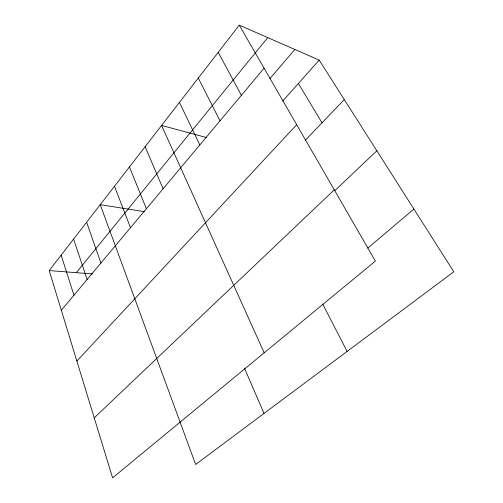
<?xml version="1.0" encoding="UTF-8"?>
<svg xmlns="http://www.w3.org/2000/svg" width="503" height="503" viewBox="0 0 503 503"><rect width="100%" height="100%" fill="white"/><g stroke="black" fill="none" stroke-linecap="round" stroke-linejoin="round"><path stroke-width="0.75" d="M239.265 25.15L375.383 261.082L112.59 477.85L49.2 270.583L239.265 25.15L319.185 60.108L453.8 271.796L195.642 464.483L100.242 204.671L144.204 211.637M76.286 272.676L267.747 37.612M61.335 310.269L264.1 68.194M269.828 78.757L294.84 49.457M282.761 101.046L319.185 60.108M76.871 361.06L296.695 124.694M305.246 140.343L344.278 99.569M94.237 417.842L334.281 189.845M334.778 190.675L376.848 150.787M367.743 248.136L413.9 209.047M49.2 270.583L92.521 273.934M206.601 137.583L161.589 125.448L264.182 352.81M298.38 83.492L322.027 122.807M218.201 52.35L241.409 95.287M322.769 304.183L347.114 351.427M198.295 78.053L220.012 120.827M179.452 102.386L199.804 144.952M244.458 368.095L264.012 413.453M145.122 146.719L163.098 188.776M129.441 166.965L146.386 208.726M114.495 186.261L130.491 227.708M86.623 222.257L100.902 263.031M73.601 239.07L87.12 279.492M61.14 255.166L73.941 295.223"/></g></svg>
